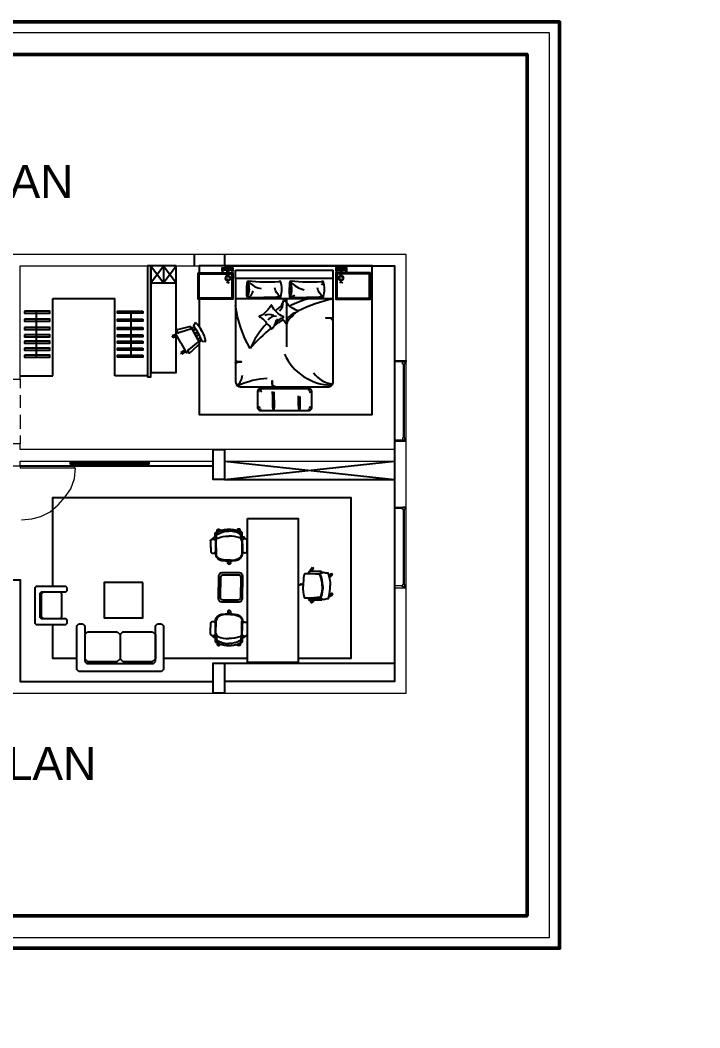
# Model space of a CAD drawing. Header units: inches. Extents: x -279 to 561, y -345 to 342.
# Drawn here: x -178.97 to -166.43, y -271.81 to -253.21 of the extents above; entities that cross this region are included whole.
import ezdxf

# ---------------------------------------------------------------- set-up
doc = ezdxf.new("R2010")
doc.units = ezdxf.units.IN
doc.header["$LTSCALE"] = 0.5
doc.header["$MEASUREMENT"] = 0
for name, color, linetype in [('CADER', 7, 'Continuous'), ('PDF2_Geometry', 7, 'Continuous'), ('S-DIM', 7, 'Continuous')]:
    doc.layers.add(name, color=color, linetype=linetype)
doc.layers.add('G-ANNO-HLIN', color=5, linetype='Continuous', lineweight=50)
doc.styles.add('ATTR', font='romans.shx', dxfattribs={"width": 0.8, "height": 0.7})
doc.styles.get("Standard").update_dxf_attribs({"font": 'arial.ttf'})
doc.dimstyles.get("Standard").update_dxf_attribs({"dimtxt": 0.18, "dimasz": 0.18, "dimexe": 0.18, "dimexo": 0.0625, "dimgap": 0.09, "dimtad": 0, "dimtih": 1, "dimtoh": 1, "dimzin": 0, "dimdsep": 46, "dimtxsty": 'Standard', "dimcen": 0.09, "dimadec": 0, "dimazin": 0, "dimtfac": 1, "dimtofl": 0, "dimtmove": 0, "dimatfit": 3, "dimfxl": 1, "dimtolj": 1, "dimtzin": 0, "dimarcsym": 0})

# ---------------------------------------------------------------- blocks, each defined once
blk = doc.blocks.new('fdss')
at = {"color": 0}
for p, q in [((426, 240), (196, 239)), ((470, 236), (480, 226)), ((480, 225), (479, 223)), ((482, 204), (480, 210)), ((484, 228), (520, 224)), ((617, 196), (646, 196)), ((647, 195), (647, 179)), ((618, 179), (646, 179)), ((618, -179), (646, -179)), ((647, -195), (647, -179)), ((426, -240), (196, -239)), ((470, -236), (480, -226)), ((480, -225), (479, -223)), ((482, -204), (480, -210)), ((484, -228), (520, -224)), ((617, -196), (646, -196))]:
    blk.add_line(p, q, dxfattribs=at)
for points in [[(505, 245), (520, 247), (546, 249), (551, 249)], [(566, 236), (554, 235), (512, 240)], [(33, 21), (34, 20), (36, 19), (37, 18), (37, 18), (39, 18)], [(39, 18), (41, 17), (43, 17), (46, 16), (47, 16), (50, 16), (53, 16), (55, 16), (57, 16), (60, 16), (63, 16)], [(75, -28), (75, 0), (75, 28)], [(33, -21), (34, -20), (36, -19), (37, -18), (37, -18), (39, -18)], [(39, -18), (41, -17), (43, -17), (46, -16), (47, -16), (50, -16), (53, -16), (55, -16), (57, -16), (60, -16), (63, -16)], [(505, -245), (520, -247), (546, -249), (551, -249)], [(566, -236), (554, -235), (512, -240)]]:
    blk.add_lwpolyline(points, dxfattribs=at)
at = {"color": 0, "extrusion": (0, 0, -1)}
for centre, major_axis, start_param, end_param in [((201, 128), (-79, 79), 5.969012, 7.027382), ((424, 173), (47, 47), -0.751727, 0.301996), ((424, 175), (54.1, 54.1), -0.544214, -0.156468), ((514, 220), (24.9, 24.9), 3.662908, 4.015109), ((484, 224), (3.3, 3.3), 4.243712, 5.205719), ((484, 229), (-1.47, 1.47), 3.927418, 5.578652), ((-41, 3), (553, 91), -0.204201, 0.167634), ((500, 224), (-12.9, 12.9), 5.819354, 6.506047), ((509, 207), (26.9, 26.9), -1.329065, -0.883773), ((521, 177), (-33.1, 33.1), 0.763307, 1.830683), ((550, 228), (14.8, 14.8), -0.735707, 0.161366), ((545, 180), (-39.3, 39.3), 0.935679, 1.762262), ((193, 0), (-296, 296), 1.856147, 2.355859), ((566, 238), (1.31, 1.31), 0.929037, 2.293349), ((563, 238), (-2.9, 2.9), 1.793197, 2.458506), ((597, 186), (15.6, 15.6), -0.947253, 1.474381), ((621, 198), (-1.12, 1.12), 2.396655, 3.926991), ((646, 195), (0.539, 0.539), -0.785398, 0.785398), ((445, 42), (-262, 262), 5.459154, 5.874691), ((621, 177), (-1.12, 1.12), 0.785398, 2.315734), ((646, 179), (-0.539, 0.539), 2.356195, 3.926991)]:
    blk.add_ellipse(centre, major_axis=major_axis, ratio=1, start_param=start_param, end_param=end_param, dxfattribs=at)
at = {"color": 0}
for centre, major_axis, start_param, end_param in [((445, -42), (262, 262), 2.317561, 2.733098), ((201, -128), (79, 79), 2.82742, 3.885789), ((-41, -3), (-553, 91), 2.937392, 3.309227), ((193, 0), (296, 296), 4.99774, 5.497452), ((597, -186), (15.6, 15.6), 3.765136, 6.18677), ((621, -177), (1.12, 1.12), 3.926991, 5.457327), ((646, -179), (0.539, 0.539), 5.497787, 7.068583), ((424, -173), (-47, 47), 2.389866, 3.443588), ((424, -175), (-54.1, 54.1), 2.597378, 2.985125), ((514, -220), (-24.9, 24.9), 0.521315, 0.873517), ((484, -224), (-3.3, 3.3), 1.102119, 2.064126), ((484, -229), (1.47, 1.47), 0.785825, 2.437059), ((500, -224), (12.9, 12.9), 2.677762, 3.364454), ((509, -207), (-26.9, 26.9), 1.812527, 2.25782), ((521, -177), (33.1, 33.1), 3.9049, 4.972275), ((550, -228), (-14.8, 14.8), 2.405886, 3.302959), ((545, -180), (39.3, 39.3), 4.077272, 4.903855), ((566, -238), (-1.31, 1.31), 4.07063, 5.434941), ((563, -238), (2.9, 2.9), 4.93479, 5.600098), ((621, -198), (1.12, 1.12), 5.538248, 7.068583), ((646, -195), (-0.539, 0.539), 2.356195, 3.926991)]:
    blk.add_ellipse(centre, major_axis=major_axis, ratio=1, start_param=start_param, end_param=end_param, dxfattribs=at)
for points, weights, knots in [([(227, 252), (219, 252), (211, 252), (156, 255), (115, 218), (74, 180), (72, 125), (63, 75), (63, 25), (63, 13), (62, 0), (63, -13), (63, -25), (63, -75), (72, -125), (74, -180), (115, -218), (156, -255), (211, -252), (219, -252), (227, -252)], [1, 1, 1, 0.920970329426, 1, 0.920970329426, 1, 0.996764637726, 1, 1, 1, 1, 1, 0.996764637726, 1, 0.920970329426, 1, 0.920970329426, 1, 1, 1], [0, 0, 0, 1, 1, 1.800466, 1.800466, 2.600931, 2.600931, 2.761856, 2.761856, 3.761856, 3.761856, 4.761856, 4.761856, 4.922781, 4.922781, 5.723247, 5.723247, 6.523712, 6.523712, 7.523712, 7.523712, 7.523712]), ([(436, 337), (338, 337), (240, 337), (234, 338), (228, 335), (217, 328), (212, 315), (204, 293), (212, 271), (217, 258), (228, 251), (234, 248), (240, 248)], [1, 1, 1, 0.962754439438, 1, 0.939418827348, 1, 0.934055427035, 1, 0.939418827348, 1, 0.962754439438, 1], [0, 0, 0, 1, 1, 1.54757, 1.54757, 2.247301, 2.247301, 2.977684, 2.977684, 3.677415, 3.677415, 4.224984, 4.224984, 4.224984]), ([(436, 337), (443, 338), (449, 335), (460, 328), (464, 315), (473, 293), (464, 271), (460, 258), (449, 251), (443, 248), (436, 248), (338, 248), (240, 248)], [1, 0.96275443944, 1, 0.939418827348, 1, 0.934055427035, 1, 0.939418827348, 1, 0.96275443944, 1, 1, 1], [0, 0, 0, 0.54757, 0.54757, 1.247301, 1.247301, 1.977684, 1.977684, 2.677415, 2.677415, 3.224984, 3.224984, 4.224984, 4.224984, 4.224984]), ([(447, 248), (506, 249), (566, 251), (577, 251), (585, 244), (591, 239), (592, 232), (592, 228), (590, 225), (589, 221), (585, 219)], [1, 1, 1, 0.935512434708, 1, 0.918468104225, 1, 0.965843473499, 1, 0.972653000165, 1], [0, 0, 0, 1, 1, 1.722179, 1.722179, 2.535393, 2.535393, 3.059628, 3.059628, 3.528435, 3.528435, 3.528435]), ([(468, 296), (480, 296), (489, 288), (493, 285), (494, 280), (496, 274), (494, 268), (488, 255), (474, 254), (463, 254), (452, 253)], [1, 0.943338632687, 1, 0.968267368414, 1, 0.9394851057, 1, 0.864198855487, 1, 1, 1], [0, 0, 0, 0.676489, 0.676489, 1.181677, 1.181677, 1.881021, 1.881021, 2.935502, 2.935502, 3.935502, 3.935502, 3.935502]), ([(591, 211), (619, 173), (629, 128), (645, 65), (645, 0), (645, -65), (629, -128), (619, -173), (591, -211)], [1, 0.979760898136, 1, 0.992391068779, 1, 0.992391068779, 1, 0.979760898136, 1], [0, 0, 0, 0.403066, 0.403066, 0.649944, 0.649944, 0.896822, 0.896822, 1.299888, 1.299888, 1.299888]), ([(592, 211), (618, 216), (643, 209), (646, 209), (646, 206), (646, 203), (646, 199), (646, 198), (644, 198), (630, 198), (616, 198)], [1, 0.974666881773, 1, 0.783317345499, 1, 1, 1, 0.707106807826, 1, 1, 1], [0, 0, 0, 0.451139, 0.451139, 1.792762, 1.792762, 2.792762, 2.792762, 4.363559, 4.363559, 5.363559, 5.363559, 5.363559]), ([(33, -20), (22, -27), (10, -20), (-1, -13), (0, 0), (-1, 13), (10, 20), (22, 27), (33, 20)], [1, 0.85579821339, 1, 0.85579821339, 1, 0.855798213391, 1, 0.855798213391, 1], [0, 0, 0, 1.087409, 1.087409, 2.174818, 2.174818, 3.262227, 3.262227, 4.349636, 4.349636, 4.349636]), ([(12, 21), (13, 23), (15, 23), (39, 29), (63, 25)], [1, 0.873023611703, 1, 0.980536821249, 1], [0, 0, 0, 1.018856, 1.018856, 1.414094, 1.414094, 1.414094]), ([(618, 177), (631, 177), (644, 177), (645, 177), (645, 176), (646, 176), (646, 175), (646, 172), (646, 168), (646, 166), (643, 165), (631, 161), (619, 161)], [1, 1, 1, 0.923879528314, 1, 0.923879528314, 1, 1, 1, 0.783317456604, 1, 0.992237440768, 1], [0, 0, 0, 1, 1, 1.785398, 1.785398, 2.570796, 2.570796, 3.570796, 3.570796, 4.912419, 4.912419, 5.161781, 5.161781, 5.161781]), ([(12, -21), (13, -23), (15, -23), (39, -29), (63, -25)], [1, 0.873023611717, 1, 0.980536821249, 1], [0, 0, 0, 1.018856, 1.018856, 1.414094, 1.414094, 1.414094]), ([(618, -177), (631, -177), (644, -177), (645, -177), (645, -176), (646, -176), (646, -175), (646, -172), (646, -168), (646, -166), (643, -165), (631, -161), (619, -161)], [1, 1, 1, 0.923879528318, 1, 0.923879528318, 1, 1, 1, 0.783317456602, 1, 0.992237440768, 1], [0, 0, 0, 1, 1, 1.785398, 1.785398, 2.570796, 2.570796, 3.570796, 3.570796, 4.912419, 4.912419, 5.161781, 5.161781, 5.161781]), ([(464, -271), (460, -258), (449, -251), (443, -248), (436, -248), (338, -248), (240, -248), (234, -248), (228, -251), (217, -258), (212, -271), (204, -293), (212, -315), (217, -328), (228, -335), (234, -338), (240, -337), (338, -337), (436, -337)], [1, 0.939418827349, 1, 0.96275443944, 1, 1, 1, 0.962754439438, 1, 0.939418827349, 1, 0.934055427035, 1, 0.939418827348, 1, 0.962754439438, 1, 1, 1], [0, 0, 0, 0.699731, 0.699731, 1.247301, 1.247301, 2.247301, 2.247301, 2.794871, 2.794871, 3.494602, 3.494602, 4.224984, 4.224984, 4.924715, 4.924715, 5.472285, 5.472285, 6.472285, 6.472285, 6.472285]), ([(464, -271), (473, -293), (464, -315), (460, -328), (449, -335), (443, -338), (436, -337)], [1, 0.934055427035, 1, 0.939418827348, 1, 0.96275443944, 1], [0, 0, 0, 0.730383, 0.730383, 1.430114, 1.430114, 1.977684, 1.977684, 1.977684]), ([(447, -248), (506, -249), (566, -251), (577, -251), (585, -244), (591, -239), (592, -232), (592, -228), (590, -225), (589, -221), (585, -219)], [1, 1, 1, 0.935512434708, 1, 0.918468104224, 1, 0.965843473499, 1, 0.972653000166, 1], [0, 0, 0, 1, 1, 1.722179, 1.722179, 2.535393, 2.535393, 3.059628, 3.059628, 3.528435, 3.528435, 3.528435]), ([(468, -296), (480, -296), (489, -288), (493, -285), (494, -280), (496, -274), (494, -268), (488, -255), (474, -254), (463, -254), (452, -253)], [1, 0.943338632687, 1, 0.968267368413, 1, 0.9394851057, 1, 0.864198855486, 1, 1, 1], [0, 0, 0, 0.676489, 0.676489, 1.181677, 1.181677, 1.881021, 1.881021, 2.935502, 2.935502, 3.935502, 3.935502, 3.935502]), ([(592, -211), (618, -216), (643, -209), (646, -209), (646, -206), (646, -203), (646, -199), (646, -198), (644, -198), (630, -198), (616, -198)], [1, 0.974666881774, 1, 0.7833173455, 1, 1, 1, 0.707106807832, 1, 1, 1], [0, 0, 0, 0.451139, 0.451139, 1.792762, 1.792762, 2.792762, 2.792762, 4.363559, 4.363559, 5.363559, 5.363559, 5.363559])]:
    blk.add_rational_spline(points, weights, degree=2, knots=knots, dxfattribs=at)
blk = doc.blocks.new('*X994')
at = {"color": 0}
for p, q in [((3148, 8143), (3148, 8143)), ((3156, 8183), (3156, 8183)), ((3209, 8024), (3209, 8024)), ((3283, 8050), (3283, 8050)), ((3154, 7951), (3154, 7951)), ((3252, 7997), (3252, 7997))]:
    blk.add_line(p, q, dxfattribs=at)
blk = doc.blocks.new('*X993')
at = {"color": 0}
for p, q in [((3156, 8183), (3156, 8183)), ((3140, 7940), (3140, 7940))]:
    blk.add_line(p, q, dxfattribs=at)
blk = doc.blocks.new('*X992')
at = {"color": 0}
for p, q in [((3156, 8183), (3156, 8183)), ((3140, 7940), (3140, 7940))]:
    blk.add_line(p, q, dxfattribs=at)
blk = doc.blocks.new('*X991')
at = {"color": 0}
for p, q in [((3163, 7776), (3163, 7776)), ((3236, 7676), (3236, 7676)), ((3244, 7699), (3244, 7699)), ((3340, 7689), (3340, 7689)), ((3422, 7761), (3422, 7761))]:
    blk.add_line(p, q, dxfattribs=at)
blk = doc.blocks.new('BED1')
for p, q in [((0, -1000), (0, 800)), ((150, 800), (0, 800)), ((150, 800), (150, -1000)), ((2059, 800), (150, 800)), ((528, 800), (528, -1000)), ((212, 615), (277, 585)), ((2537, 405), (2237, 405)), ((2187, 355), (2187, -545)), ((2582, 188), (2565, 175)), ((2587, -545), (2587, 355)), ((2566, 179), (2565, 177)), ((2565, 175), (2586, 165)), ((2582, -287), (2565, -301)), ((2566, -297), (2565, -298)), ((2565, -301), (2586, -310)), ((2237, -595), (2537, -595)), ((150, -1000), (0, -1000)), ((150, -1000), (2063, -1000))]:
    blk.add_line(p, q)
for points in [[(934, 798), (931, 798), (928, 797), (926, 797), (925, 796), (924, 796), (923, 795), (923, 794), (922, 793), (922, 791), (922, 790), (923, 789), (923, 788), (923, 788), (922, 787), (922, 787), (921, 788), (921, 789), (920, 790), (918, 792), (917, 793), (916, 795), (915, 796), (913, 797), (912, 798), (911, 798), (910, 798), (909, 798), (908, 797), (908, 796), (907, 794), (906, 791), (905, 788), (905, 785), (904, 782), (904, 778), (903, 775), (903, 773), (903, 771), (902, 771), (902, 771), (902, 773), (902, 775), (902, 778), (902, 781), (901, 785), (901, 788), (900, 791), (899, 794), (899, 796), (898, 798), (896, 799), (895, 800), (894, 801), (893, 801), (892, 801), (891, 800), (890, 799), (889, 797), (888, 794), (888, 789), (887, 783), (886, 774), (886, 763), (885, 750), (884, 734), (884, 718), (883, 703), (882, 689), (882, 677), (882, 670), (881, 667), (881, 669), (881, 677), (881, 688), (881, 701), (881, 717), (881, 733), (880, 748), (879, 762), (878, 773), (877, 782), (875, 789), (873, 794), (870, 798), (869, 799)], [(2150, -913), (2150, 723)], [(495, 3), (459, 95)], [(2328, 182), (2530, 186), (2551, 182), (2562, 179), (2566, 177), (2567, 174), (2566, 172), (2562, 169), (2550, 166), (2528, 164), (2491, 162), (2345, 160), (2318, 158)], [(2150, -260), (2150, -268), (2150, -274), (2150, -278), (2150, -281), (2150, -284), (2150, -286), (2149, -288), (2149, -289), (2148, -290), (2147, -290), (2147, -291), (2146, -291), (2145, -291), (2144, -291), (2143, -291), (2142, -291), (2141, -291), (2141, -291), (2141, -291), (2142, -292), (2142, -293), (2144, -293), (2145, -294), (2146, -295), (2147, -297), (2148, -298), (2149, -299), (2150, -300), (2150, -300), (2150, -301), (2150, -302), (2149, -303), (2148, -303), (2147, -304), (2145, -305), (2142, -305), (2139, -306), (2136, -306), (2134, -307), (2131, -307), (2129, -307), (2128, -308), (2127, -308), (2128, -308), (2129, -308), (2131, -308), (2134, -308), (2136, -308), (2139, -309), (2142, -309), (2145, -310), (2147, -310), (2149, -311), (2150, -312), (2151, -313), (2152, -314), (2152, -315), (2152, -316), (2152, -316), (2152, -317), (2151, -318), (2149, -319), (2147, -319), (2143, -320), (2137, -321), (2130, -321), (2121, -322), (2110, -322), (2097, -323), (2084, -323), (2071, -324), (2059, -324), (2050, -325), (2043, -325), (2041, -325), (2043, -325), (2049, -325), (2058, -325), (2070, -325), (2082, -325), (2096, -326), (2108, -326), (2120, -327), (2129, -328), (2137, -329), (2143, -330), (2147, -332), (2150, -334), (2151, -336)], [(2247, -294), (2530, -289), (2551, -293), (2562, -296), (2566, -299), (2567, -301), (2566, -303), (2562, -306), (2550, -309), (2528, -311), (2491, -313), (2345, -315), (2239, -322)], [(1734, -998), (1731, -998), (1729, -998), (1727, -997), (1726, -997), (1725, -996), (1725, -996), (1724, -995), (1724, -994), (1724, -993), (1724, -992), (1724, -991), (1724, -990), (1724, -990), (1724, -989), (1724, -989), (1723, -990), (1723, -991), (1722, -992), (1721, -993), (1720, -994), (1719, -996), (1718, -997), (1717, -998), (1716, -998), (1715, -999), (1714, -999), (1713, -998), (1712, -998), (1712, -996), (1711, -995), (1710, -993), (1710, -990), (1709, -988), (1709, -985), (1708, -982), (1708, -979), (1708, -977), (1707, -976), (1707, -976), (1707, -976), (1707, -977), (1707, -979), (1707, -982), (1707, -985), (1706, -987), (1706, -990), (1706, -993), (1705, -995), (1704, -997), (1703, -998), (1702, -999), (1701, -1000), (1701, -1000), (1700, -1001), (1699, -1000), (1698, -1000), (1697, -999), (1696, -998), (1696, -995), (1695, -991), (1694, -986), (1694, -979), (1693, -969), (1693, -958), (1692, -945), (1692, -932), (1691, -919), (1691, -907), (1690, -898), (1690, -891), (1690, -889), (1690, -891), (1690, -897), (1690, -906), (1690, -918), (1690, -931), (1689, -944), (1689, -957), (1688, -968), (1687, -978), (1686, -985), (1685, -991), (1683, -995), (1681, -998), (1680, -999)]]:
    blk.add_lwpolyline(points)
for points in [[(205, 620, 0.267769), (215, 582, -0.037739), (204, 22, 0.684696), (237, 6, -0.060702), (497, 0, -0.046649), (226, 3, -1.318436)], [(489, 620, 0.144019), (208, 618, 0.248643)], [(497, 0, 0.021276), (489, 620, -0.206383), (327, 509, 0.237198)], [(212, 13, 0.143972), (362, 263, 1.292232)], [(886, -150, -0.069098), (985, -67, 0.658965), (982, -49, -0.049789), (927, -29, -0.103757), (897, -5, 0.055725), (801, 83, -0.11866), (783, 105, 0.016811), (762, 144, 0.70791), (748, 144, -0.16964), (552, -97, 0.664036), (554, -111, 0.023706), (627, -145, -0.134834), (683, -188, 0.012748), (746, -267)], [(205, -168, 0.267769), (215, -205, -0.037739), (204, -766, 0.684696), (237, -782, -0.060702), (497, -788, -0.046649), (226, -785, -1.318436)], [(489, -168, 0.144019), (208, -170, 0.248643)], [(497, -788, 0.021276), (489, -168, -0.206383), (327, -278, 0.237198)], [(969, -259, 0.263265), (936, -237, -0.026108), (909, -233, 0.027613), (945, -234, -0.089259), (873, -120, 0.662242), (858, -119, -0.162037), (652, -333, 0.676499), (654, -355, -0.160513), (723, -401, 0.07473), (774, -450, -0.187721), (846, -560, 0.70791), (859, -561, -0.010003), (899, -497, -0.113819), (947, -450, 0.099539), (1033, -372, -0.173425), (1071, -346, 0.589988), (1076, -326, 0.137312), (924, -246, 0.137312)], [(1446, -733, -0.095039), (653, -1002)]]:
    blk.add_lwpolyline(points, format="xyb")
for centre, radius, start, end in [((3209, 1363), 2739, 191.8679, 206.3247), ((1139, 794), 983, 294.6078, 358.3033), ((1608, 843), 496, 305.1901, 354.0206), ((2063, 714), 86.5, 0, 93.5376), ((2237, 355), 50, 90, 180), ((2227, 374), 32.8, 17.833, 72.8005), ((2321, 410), 84.5, 185.6196, 217.1396), ((2547, 374), 32.8, 107.1995, 162.167), ((2453, 410), 84.5, 322.8604, 354.3804), ((2537, 355), 50, 0, 90), ((2099, 755), 1625, 193.905, 207.8169), ((2202, 323), 34.8, 50.8413, 114.9586), ((2212, 381), 36.5, 226.8095, 258.3841), ((2573, 323), 34.8, 65.0414, 129.1587), ((2562, 381), 36.5, 281.6159, 313.1905), ((341, -278), 318, 60.7125, 115.009), ((752, 89), 34.9, 336.8352, 27.7218), ((684, 86), 100, 353.675, 10.882), ((1074, 199), 306, 197.8602, 241.5122), ((602, -324), 199, 43.2035, 95.0556), ((3209, 1363), 2739, 212.9314, 216.951), ((984, -79), 20.8, 73.7967, 130.4566), ((978, -69), 14.3, 39.7097, 85.9506), ((980, -379), 163, 152.6104, 209.361), ((981, -282), 131, 164.0372, 243.4536), ((3209, 1363), 2739, 218.6329, 229.9449), ((-34, -471), 377, 312.0118, 350.9635), ((2099, 755), 1625, 226.5887, 246.3156), ((3403, -343), 1409, 182.9917, 205.6819), ((2188, -476), 73, 269.4513, 322.8027), ((2178, -513), 33, 286.1827, 338.1386), ((2237, -545), 50, 180, 270), ((2453, -600), 84.5, 5.6196, 37.1396), ((2537, -545), 50, 270, 0), ((2573, -514), 34.8, 230.8413, 294.9586), ((2562, -572), 36.5, 46.8095, 78.3841), ((376, -807), 128, 17.4073, 88.5129), ((2271, -581), 35.8, 148.9055, 197.5541), ((2547, -564), 32.8, 197.833, 252.8005), ((341, -1065), 318, 60.7125, 115.009), ((1929, -1126), 250, 37.8553, 88.4405), ((2063, -913), 86.5, 270, 0)]:
    blk.add_arc(centre, radius, start, end)
for name in ['*X993', '*X992', '*X994', '*X991']:
    blk.add_blockref(name, (-2425, -8101))
blk = doc.blocks.new('*D1071')
at = {"color": 0, "linetype": 'ByBlock', "lineweight": -2, "transparency": 16777216}
for p, q in [((558.652, 342.279), (558.652, 342.473)), ((560.652, 342.279), (560.652, 342.473)), ((558.832, 342.293), (559.172, 342.293)), ((560.472, 342.293), (560.132, 342.293))]:
    blk.add_line(p, q, dxfattribs=at)
at = {"color": 0, "linetype": 'ByBlock', "transparency": 16777216}
for points in [[(558.832, 342.323), (558.832, 342.263), (558.652, 342.293)], [(560.472, 342.323), (560.472, 342.263), (560.652, 342.293)]]:
    blk.add_solid(points, dxfattribs=at)
at = {"layer": 'Defpoints', "color": 0, "linetype": 'ByBlock', "transparency": 16777216}
for p in [(560.652, 342.293), (558.652, 342.216), (560.652, 342.216)]:
    blk.add_point(p, dxfattribs=at)
at = {"layer": 'Defpoints', "color": 0, "ltscale": 0.5, "transparency": 16777216}
for p in [(-209.5, -305.36), (-209.5, -305.81), (-209.5, -305.81)]:
    blk.add_point(p, dxfattribs=at)
at = {"layer": 'S-DIM', "color": 0, "lineweight": -2, "ltscale": 0.5, "transparency": 16777216}
for p, q in [((-209.5, -305.18), (-209.5, -305)), ((-209.563, -305.36), (-209.68, -305.36)), ((-209.563, -305.81), (-209.68, -305.81)), ((-209.5, -305.99), (-209.5, -306.17))]:
    blk.add_line(p, q, dxfattribs=at)
at = {"layer": 'S-DIM', "color": 0, "ltscale": 0.5, "transparency": 16777216}
for points in [[(-209.53, -305.18), (-209.47, -305.18), (-209.5, -305.36)], [(-209.53, -305.99), (-209.47, -305.99), (-209.5, -305.81)]]:
    blk.add_solid(points, dxfattribs=at)
at = {"color": 0, "linetype": 'ByBlock', "transparency": 16777216, "insert": (559.652, 342.293), "char_height": 0.18, "attachment_point": 5}
blk.add_mtext('\\A1;2.0000', dxfattribs=at)
at = {"layer": 'S-DIM', "color": 0, "ltscale": 0.5, "transparency": 16777216, "insert": (-209.5, -305.585), "char_height": 0.18, "attachment_point": 5}
blk.add_mtext('\\A1;0.45', dxfattribs=at)

msp = doc.modelspace()

# ---------------------------------------------------------------- linework, layer by layer
at = {"ltscale": 0.5}
for p, q in [((-176.561, -257.744), (-176.329, -258.054)), ((-176.561, -258.054), (-176.329, -257.744)), ((-176.329, -257.744), (-176.329, -258.054)), ((-176.329, -257.744), (-176.096, -258.054)), ((-176.329, -258.054), (-176.096, -257.744)), ((-178.374, -259.774), (-178.374, -258.344)), ((-178.374, -258.344), (-177.227, -258.344)), ((-177.227, -259.774), (-177.227, -258.344)), ((-178.674, -259.427), (-178.674, -258.581)), ((-176.927, -259.427), (-176.927, -258.581)), ((-178.974, -259.774), (-178.374, -259.774)), ((-176.627, -259.774), (-177.227, -259.774)), ((-175.201, -261.687), (-172.067, -261.346)), ((-175.201, -261.346), (-172.067, -261.687)), ((-178.974, -261.432), (-175.414, -261.432)), ((-175.201, -261.687), (-172.067, -261.687)), ((-175.201, -265.077), (-172.067, -265.077))]:
    msp.add_line(p, q, dxfattribs=at)
for p, q in [((-175.248, -257.806), (-175.048, -257.806)), ((-172.948, -257.806), (-173.148, -257.806)), ((-175.182, -257.978), (-175.192, -257.978)), ((-175.112, -257.838), (-175.172, -257.838)), ((-175.112, -257.848), (-175.172, -257.848)), ((-175.152, -257.928), (-175.152, -257.848)), ((-175.142, -257.928), (-175.142, -257.838)), ((-175.142, -258.038), (-175.142, -257.978)), ((-175.132, -257.928), (-175.132, -257.848)), ((-175.092, -257.978), (-175.102, -257.978)), ((-173.104, -257.978), (-173.094, -257.978)), ((-173.084, -257.838), (-173.024, -257.838)), ((-173.084, -257.848), (-173.024, -257.848)), ((-173.064, -257.928), (-173.064, -257.848)), ((-173.054, -257.928), (-173.054, -257.838)), ((-173.054, -258.038), (-173.054, -257.978)), ((-173.044, -257.928), (-173.044, -257.848)), ((-173.014, -257.978), (-173.004, -257.978)), ((-175.142, -258.038), (-175.168, -258.064)), ((-175.142, -258.038), (-175.116, -258.064)), ((-173.054, -258.038), (-173.08, -258.064)), ((-173.054, -258.038), (-173.028, -258.064)), ((-173.854, -263.393, 0), (-173.854, -263.393, 0)), ((-178.58, -263.797), (-178.545, -263.762)), ((-178.205, -263.797), (-178.24, -263.762)), ((-178.58, -264.227), (-178.58, -263.797)), ((-178.205, -264.227), (-178.205, -263.797)), ((-178.58, -264.227), (-178.545, -264.262)), ((-178.205, -264.227), (-178.24, -264.262)), ((-177.93, -264.39), (-177.893, -264.353)), ((-177.93, -265.196), (-177.93, -264.39)), ((-177.893, -264.353), (-177.82, -264.353)), ((-177.82, -264.353), (-177.783, -264.39)), ((-177.783, -264.39), (-177.783, -265.049)), ((-177.783, -264.551), (-177.731, -264.5)), ((-177.731, -264.5), (-177.183, -264.5)), ((-177.183, -264.5), (-177.131, -264.551)), ((-177.079, -264.5), (-177.131, -264.551)), ((-177.079, -264.5), (-176.531, -264.5)), ((-176.531, -264.5), (-176.479, -264.551)), ((-176.477, -264.39), (-176.44, -264.353)), ((-176.477, -265.049), (-176.477, -264.39)), ((-176.44, -264.353), (-176.367, -264.353)), ((-176.367, -264.353), (-176.33, -264.39)), ((-176.33, -264.39), (-176.33, -265.196)), ((-177.131, -264.551), (-177.131, -264.997)), ((-177.131, -264.551), (-177.131, -264.997)), ((-176.479, -264.551), (-176.479, -264.997)), ((-176.479, -264.551), (-176.479, -264.997)), ((-176.477, -264.551), (-176.477, -264.997)), ((-177.783, -264.997), (-177.731, -265.049)), ((-177.783, -265.049), (-177.746, -265.086)), ((-177.731, -265.049), (-177.183, -265.049)), ((-177.183, -265.049), (-177.131, -264.997)), ((-177.079, -265.049), (-177.131, -264.997)), ((-177.079, -265.049), (-176.531, -265.049)), ((-176.531, -265.049), (-176.479, -264.997)), ((-176.514, -265.086), (-176.477, -265.049)), ((-177.893, -265.232), (-177.93, -265.196)), ((-176.367, -265.232), (-177.893, -265.232)), ((-177.746, -265.086), (-176.514, -265.086)), ((-176.33, -265.196), (-176.367, -265.232))]:
    msp.add_line(p, q)
at = {"ltscale": 0.1}
msp.add_line((-174.052, -259.239), (-174.052, -258.339), dxfattribs=at)
at = {"linetype": 'Continuous'}
for p, q in [((-175.833, -258.865), (-176.055, -258.917)), ((-176.027, -258.97), (-175.814, -258.9)), ((-175.814, -258.9), (-175.833, -258.865)), ((-175.827, -258.877), (-175.817, -258.874)), ((-175.66, -259.163), (-175.817, -258.874)), ((-175.766, -258.863), (-175.806, -258.896)), ((-175.801, -258.904), (-175.76, -258.871)), ((-175.782, -258.939), (-175.737, -258.904)), ((-175.777, -258.948), (-175.731, -258.914)), ((-175.771, -258.854), (-175.737, -258.79)), ((-176.097, -259.008), (-176.172, -259.038)), ((-176.172, -259.038), (-176.158, -259.064)), ((-176.158, -259.064), (-176.083, -259.035)), ((-176.011, -259.167), (-176.102, -259)), ((-176.094, -258.972), (-176.076, -258.966)), ((-175.701, -258.964), (-175.753, -258.992)), ((-175.748, -259.001), (-175.696, -258.973)), ((-175.729, -259.036), (-175.677, -259.008)), ((-175.673, -259.017), (-175.724, -259.045)), ((-175.7, -259.089), (-175.647, -259.069)), ((-175.696, -259.098), (-175.642, -259.079)), ((-176.011, -259.167), (-175.92, -259.333)), ((-176.005, -259.345), (-175.94, -259.298)), ((-175.855, -259.287), (-175.681, -259.146)), ((-175.662, -259.182), (-175.826, -259.339)), ((-175.681, -259.146), (-175.662, -259.182)), ((-175.677, -259.133), (-175.626, -259.117)), ((-175.623, -259.127), (-175.672, -259.142)), ((-175.66, -259.163), (-175.668, -259.169)), ((-175.618, -259.135), (-175.547, -259.142)), ((-175.991, -259.372), (-176.005, -259.345)), ((-175.925, -259.325), (-175.991, -259.372)), ((-175.88, -259.331), (-175.893, -259.342))]:
    msp.add_line(p, q, dxfattribs=at)
at = {"color": 0}
for p, q in [((-173.576, -263.322), (-173.569, -263.329)), ((-173.229, -263.43), (-173.222, -263.437)), ((-173.789, -263.62), (-173.782, -263.627)), ((-173.562, -263.917), (-173.56, -263.919)), ((-173.223, -263.793), (-173.216, -263.8))]:
    msp.add_line(p, q, dxfattribs=at)
at = {"ltscale": 0.5}
for points in [[(-176.561, -257.744), (-176.627, -257.744), (-176.627, -259.791), (-176.561, -259.791)], [(-176.096, -257.744), (-176.561, -257.744), (-176.561, -259.71), (-176.096, -259.71)], [(-176.096, -257.744), (-176.561, -257.744), (-176.561, -258.054), (-176.096, -258.054)], [(-178.891, -258.581), (-178.891, -258.617), (-178.426, -258.617), (-178.426, -258.581)], [(-178.891, -258.728), (-178.891, -258.765), (-178.426, -258.765), (-178.426, -258.728)], [(-176.71, -258.581), (-176.71, -258.617), (-177.175, -258.617), (-177.175, -258.581)], [(-176.71, -258.728), (-176.71, -258.765), (-177.175, -258.765), (-177.175, -258.728)], [(-178.891, -258.88), (-178.891, -258.917), (-178.426, -258.917), (-178.426, -258.88)], [(-176.71, -258.88), (-176.71, -258.917), (-177.175, -258.917), (-177.175, -258.88)], [(-178.891, -259.014), (-178.891, -259.051), (-178.426, -259.051), (-178.426, -259.014)], [(-176.71, -259.014), (-176.71, -259.051), (-177.175, -259.051), (-177.175, -259.014)], [(-178.891, -259.135), (-178.891, -259.172), (-178.426, -259.172), (-178.426, -259.135)], [(-178.891, -259.26), (-178.891, -259.297), (-178.426, -259.297), (-178.426, -259.26)], [(-176.71, -259.135), (-176.71, -259.172), (-177.175, -259.172), (-177.175, -259.135)], [(-176.71, -259.26), (-176.71, -259.297), (-177.175, -259.297), (-177.175, -259.26)], [(-178.891, -259.39), (-178.891, -259.427), (-178.426, -259.427), (-178.426, -259.39)], [(-176.71, -259.39), (-176.71, -259.427), (-177.175, -259.427), (-177.175, -259.39)], [(-178.042, -261.368), (-176.6, -261.368), (-176.6, -261.405), (-178.042, -261.405)], [(-174.779, -262.409), (-173.845, -262.409), (-173.845, -265.067), (-174.779, -265.067)], [(-176.708, -263.589), (-177.424, -263.589), (-177.424, -264.239), (-176.708, -264.239)]]:
    msp.add_lwpolyline(points, close=True, dxfattribs=at)
for points in [[(-175.671, -259.19), (-175.671, -260.488), (-172.481, -260.488), (-172.481, -257.744), (-175.671, -257.744), (-175.671, -257.87)], [(-175.671, -258.36), (-175.671, -258.866)], [(-178.374, -263.662), (-178.374, -262.021), (-172.874, -262.021), (-172.874, -264.994), (-173.845, -264.994)], [(-177.93, -264.994), (-178.374, -264.994), (-178.374, -264.362)], [(-176.477, -264.994), (-176.479, -264.994)], [(-174.779, -264.994), (-176.33, -264.994)]]:
    msp.add_lwpolyline(points, dxfattribs=at)
for points in [[(-175.236, -257.846), (-175.24, -257.846, -0.414214), (-175.248, -257.838), (-175.248, -257.78), (-175.048, -257.78), (-175.048, -257.838, -0.414214), (-175.056, -257.846), (-175.06, -257.846, -0.414214), (-175.068, -257.838), (-175.068, -257.834, 0.414214), (-175.076, -257.826), (-175.22, -257.826, 0.414214), (-175.228, -257.834), (-175.228, -257.838, -0.414214)], [(-172.96, -257.846), (-172.956, -257.846, 0.414214), (-172.948, -257.838), (-172.948, -257.78), (-173.148, -257.78), (-173.148, -257.838, 0.414214), (-173.14, -257.846), (-173.136, -257.846, 0.414214), (-173.128, -257.838), (-173.128, -257.834, -0.414214), (-173.12, -257.826), (-172.976, -257.826, -0.414214), (-172.968, -257.834), (-172.968, -257.838, 0.414214)], [(-175.314, -263.891), (-175.308, -263.463, -0.409492), (-175.248, -263.404), (-174.932, -263.403, -0.418951), (-174.872, -263.464), (-174.878, -263.892, -0.409492), (-174.938, -263.951), (-175.254, -263.952, -0.418951)], [(-175.28, -263.861), (-175.274, -263.495, -0.409492), (-175.223, -263.445), (-174.954, -263.444, -0.418951), (-174.902, -263.496), (-174.908, -263.862, -0.409492), (-174.959, -263.913), (-175.228, -263.913, -0.418951)]]:
    msp.add_lwpolyline(points, format="xyb", close=True)
for points in [[(-175.688, -257.87), (-175.048, -257.87), (-175.048, -258.36), (-175.688, -258.36)], [(-175.668, -257.89), (-175.068, -257.89), (-175.068, -258.34), (-175.668, -258.34)], [(-172.508, -257.87), (-173.148, -257.87), (-173.148, -258.36), (-172.508, -258.36)], [(-172.528, -257.89), (-173.128, -257.89), (-173.128, -258.34), (-172.528, -258.34)], [(-178.105, -263.687), (-178.13, -263.662), (-178.68, -263.662), (-178.705, -263.687), (-178.705, -264.337), (-178.68, -264.362), (-178.13, -264.362), (-178.105, -264.337), (-178.105, -264.287), (-178.13, -264.262), (-178.58, -264.262), (-178.605, -264.237), (-178.605, -263.787), (-178.58, -263.762), (-178.13, -263.762), (-178.105, -263.737)]]:
    msp.add_lwpolyline(points, close=True)
at = {"color": 0}
for points in [[(-173.414, -263.385), (-173.594, -263.387), (-173.639, -263.388, 0.867295), (-173.638, -263.423), (-173.613, -263.423), (-173.444, -263.43, -0.220172), (-173.434, -263.417), (-173.413, -263.407)], [(-173.405, -263.915), (-173.585, -263.917), (-173.63, -263.918, -0.867295), (-173.631, -263.883), (-173.606, -263.883), (-173.437, -263.87, 0.220172), (-173.426, -263.883), (-173.406, -263.893)], [(-173.405, -263.915), (-173.585, -263.917), (-173.63, -263.918, -0.867295), (-173.631, -263.883), (-173.606, -263.883), (-173.437, -263.87, 0.220172), (-173.426, -263.883), (-173.406, -263.893)]]:
    msp.add_lwpolyline(points, format="xyb", close=True, dxfattribs=at)
for points in [[(-173.611, -263.388), (-173.619, -263.363, -1), (-173.591, -263.353), (-173.578, -263.387, 0.488714)], [(-173.445, -263.442), (-173.615, -263.428), (-173.715, -263.429, 0.414214), (-173.735, -263.445, 0.046652), (-173.752, -263.655, 0.30894)], [(-173.4, -263.649, 0.096913), (-173.443, -263.442)], [(-173.39, -263.649, 0.096913), (-173.433, -263.442, -0.398658), (-173.424, -263.417), (-173.391, -263.401, -0.121111)], [(-173.391, -263.401, -0.121111), (-173.382, -263.399, 0.071788), (-173.295, -263.413, -0.044073), (-173.283, -263.445, -0.070245), (-173.255, -263.647, -0.103619)], [(-173.278, -263.462), (-173.266, -263.453, -1), (-173.248, -263.477), (-173.27, -263.495, 0.488714)], [(-173.439, -263.858), (-173.608, -263.878), (-173.708, -263.879, -0.414214), (-173.728, -263.865, -0.046652), (-173.752, -263.655, -0.30894)], [(-173.4, -263.649, -0.096913), (-173.437, -263.858)], [(-173.39, -263.649, -0.096913), (-173.427, -263.858, 0.398658), (-173.416, -263.883), (-173.383, -263.898, 0.121111)], [(-173.383, -263.898, 0.121111), (-173.374, -263.9, -0.071788), (-173.287, -263.883, 0.044073), (-173.276, -263.85, 0.070245), (-173.255, -263.647, 0.103619)], [(-173.569, -263.917), (-173.581, -263.952, -1), (-173.61, -263.943), (-173.603, -263.918, 0.488714)], [(-173.266, -263.8), (-173.242, -263.817, -1), (-173.26, -263.842), (-173.272, -263.833, 0.488714)]]:
    msp.add_lwpolyline(points, format="xyb", dxfattribs=at)
for points in [[(-173.577, -263.308), (-173.569, -263.315), (-173.597, -263.343), (-173.604, -263.336)], [(-173.555, -263.329), (-173.562, -263.322), (-173.59, -263.35), (-173.583, -263.357)], [(-173.229, -263.416), (-173.222, -263.423), (-173.25, -263.451), (-173.257, -263.444)], [(-173.208, -263.436), (-173.215, -263.429), (-173.243, -263.458), (-173.236, -263.465)], [(-173.224, -263.779), (-173.216, -263.786), (-173.244, -263.815), (-173.251, -263.808)], [(-173.202, -263.8), (-173.209, -263.793), (-173.237, -263.822), (-173.23, -263.829)]]:
    msp.add_lwpolyline(points, close=True, dxfattribs=at)
for points in [[(-173.811, -263.641), (-173.817, -263.635), (-173.789, -263.606)], [(-173.789, -263.606), (-173.782, -263.613), (-173.809, -263.641)], [(-173.768, -263.627), (-173.775, -263.62), (-173.794, -263.64)], [(-173.779, -263.639), (-173.768, -263.627)], [(-173.578, -263.943), (-173.574, -263.947), (-173.546, -263.918)], [(-173.558, -263.917), (-173.575, -263.935)], [(-173.546, -263.918), (-173.548, -263.917)]]:
    msp.add_lwpolyline(points, dxfattribs=at)
for centre in [(-175.142, -257.978), (-173.054, -257.978)]:
    msp.add_circle(centre, 0.04)
for centre in [(-175.142, -257.978), (-173.054, -257.978)]:
    msp.add_arc(centre, 0.05, 0, 180)
at = {"linetype": 'Continuous'}
for centre, radius, start, end in [((-176.05, -258.949), 0.0316, 100.0732, 316.943), ((-176.815, -259.603), 1.285, 24.586, 35.6608), ((-176.215, -259.277), 0.682, 11.4466, 45.5696), ((-176.084, -258.99), 0.02, 118.5081, 208.5081), ((-176.815, -259.603), 1.285, 21.3554, 24.586), ((-175.849, -259.318), 0.0316, 100.0732, 316.943), ((-175.903, -259.324), 0.02, 208.5081, 298.5081)]:
    msp.add_arc(centre, radius, start, end, dxfattribs=at)
at = {"layer": 'CADER', "lineweight": 18}
for points in [[(-194.723, -253.242), (-169.021, -253.242), (-169.021, -270.341), (-194.723, -270.341)], [(-194.528, -253.438), (-169.216, -253.438), (-169.216, -270.145), (-194.528, -270.145)]]:
    msp.add_lwpolyline(points, close=True, dxfattribs=at)
at = {"layer": 'G-ANNO-HLIN', "color": 0}
for points in [[(-194.723, -253.242), (-169.021, -253.242), (-169.021, -270.341), (-194.723, -270.341)], [(-194.124, -253.841), (-169.62, -253.841), (-169.62, -269.741), (-194.124, -269.741)]]:
    msp.add_lwpolyline(points, close=True, dxfattribs=at)
at = {"layer": 'PDF2_Geometry', "lineweight": 9}
for points in [[(-191.848, -265.631), (-171.854, -265.631), (-171.854, -257.531), (-179.166, -257.531)], [(-175.755, -257.531), (-180.658, -257.531)], [(-179.166, -259.833), (-178.974, -259.833), (-178.974, -257.744), (-175.201, -257.744)], [(-172.067, -261.133), (-178.974, -261.133), (-178.974, -261.027), (-179.166, -261.027), (-179.166, -261.133), (-179.571, -261.133), (-179.571, -261.346), (-179.166, -261.346), (-179.166, -261.432), (-178.974, -261.432), (-178.974, -261.346), (-175.414, -261.346)], [(-171.854, -260.984), (-172.067, -260.984)], [(-175.201, -261.346), (-172.067, -261.346)], [(-178.952, -262.433), (-178.761, -262.412), (-178.59, -262.37), (-178.42, -262.284), (-178.27, -262.156), (-178.142, -262.007), (-178.036, -261.858), (-177.972, -261.666), (-177.951, -261.474)], [(-172.067, -262.199), (-171.854, -262.199)], [(-171.854, -263.691), (-172.067, -263.691)]]:
    msp.add_lwpolyline(points, dxfattribs=at)
at = {"layer": 'PDF2_Geometry', "lineweight": 25}
for points in [[(-175.755, -257.744), (-175.755, -257.531)], [(-175.201, -257.531), (-175.201, -257.744), (-172.067, -257.744), (-172.067, -265.418), (-175.201, -265.418)], [(-183.706, -265.631), (-183.685, -265.631), (-183.685, -265.546), (-183.663, -265.546), (-183.663, -265.418), (-183.706, -265.418), (-183.706, -265.631), (-182.768, -265.631), (-181.212, -265.631), (-181.212, -265.418), (-181.233, -265.418), (-181.233, -265.546), (-181.233, -265.631), (-181.212, -265.631), (-181.212, -265.418), (-179.166, -265.418), (-179.166, -263.542), (-178.974, -263.542), (-178.974, -265.418), (-175.414, -265.418)]]:
    msp.add_lwpolyline(points, dxfattribs=at)
at = {"layer": 'PDF2_Geometry', "lineweight": 20}
for points in [[(-171.854, -259.492), (-171.854, -259.513), (-171.918, -259.513), (-172.067, -259.513), (-172.067, -259.492), (-171.854, -259.492)], [(-171.854, -260.984), (-171.854, -260.963), (-171.918, -260.963), (-172.067, -260.963), (-172.067, -260.984)], [(-171.854, -262.199), (-171.918, -262.199), (-171.918, -262.22), (-172.067, -262.22), (-172.067, -262.199)], [(-171.854, -263.691), (-171.854, -263.67), (-171.918, -263.67), (-171.918, -263.648), (-172.067, -263.648), (-172.067, -263.691)]]:
    msp.add_lwpolyline(points, dxfattribs=at)
for points in [[(-171.876, -259.556), (-171.918, -259.556), (-171.918, -259.513), (-171.876, -259.513)], [(-171.876, -260.92), (-171.918, -260.92), (-171.918, -260.963), (-171.876, -260.963)], [(-178.974, -261.474), (-177.972, -261.474), (-177.972, -261.432), (-178.974, -261.432)], [(-171.876, -262.242), (-171.918, -262.242), (-171.918, -262.199), (-171.876, -262.199)], [(-171.876, -263.627), (-171.918, -263.627), (-171.918, -263.67), (-171.876, -263.67)]]:
    msp.add_lwpolyline(points, close=True, dxfattribs=at)
at = {"layer": 'PDF2_Geometry', "lineweight": 30}
for points in [[(-171.897, -260.92), (-171.897, -259.556)], [(-171.897, -263.627), (-171.897, -262.242)]]:
    msp.add_lwpolyline(points, dxfattribs=at)
at = {"layer": 'PDF2_Geometry', "color": 251, "lineweight": 9, "true_color": 0x626466}
for points in [[(-179.166, -260.003), (-179.166, -259.833), (-178.974, -259.833), (-178.974, -260.003)], [(-178.974, -260.131), (-178.974, -260.366)], [(-178.974, -260.494), (-178.974, -260.75)], [(-178.974, -260.877), (-178.974, -261.027), (-179.166, -261.027), (-179.166, -260.877)]]:
    msp.add_lwpolyline(points, dxfattribs=at)
at = {"layer": 'PDF2_Geometry', "lineweight": 25}
for points in [[(-175.201, -261.133), (-175.201, -261.687), (-175.414, -261.687), (-175.414, -261.133)], [(-175.201, -265.077), (-175.201, -265.631), (-175.414, -265.631), (-175.414, -265.077)]]:
    msp.add_lwpolyline(points, close=True, dxfattribs=at)

# ---------------------------------------------------------------- block references
for name, p, xscale, yscale, zscale, rotation in [('BED1', (-173.998, -257.825), 0.001, 0.001, 0.001, 270), ('fdss', (-175.117, -263.251), 0.0009999999999983809, 0.0009999999999983809, 0.0009999999999983809, 90.84563972629232), ('fdss', (-175.117, -264.105), -0.0009999999999983809, 0.0009999999999983809, 0.0009999999999983809, 89.15436027370781)]:
    msp.add_blockref(name, p, dxfattribs=dict(xscale=xscale, yscale=yscale, zscale=zscale, rotation=rotation))

# ---------------------------------------------------------------- texts
for s, p in [(' FURNITURE  PLAN', (-185.814, -256.489)), ('ROOF FLOOR PLAN', (-185.629, -267.233))]:
    msp.add_text(s, height=0.60725).set_placement(p)
at = {"style": 'ATTR', "width": 0.8, "flags": 9}
msp.add_attdef('ESTCODE', (-175.616, -258.952), '', height=0.014, rotation=118.5081, dxfattribs=at)

# ---------------------------------------------------------------- dimensions: what is measured, and where the dimension line sits
at = {"layer": 'S-DIM', "ltscale": 0.5}
dim = msp.add_linear_dim(base=(-209.5, -305.81), p1=(-209.5, -305.36), p2=(-209.5, -305.81), angle=90, dimstyle='Standard', dxfattribs=at)
dim.commit()
dim.dimension.update_dxf_attribs({"geometry": '*D1071', "text_midpoint": (-209.5, -305.585)})

doc.saveas('drawing.dxf')
